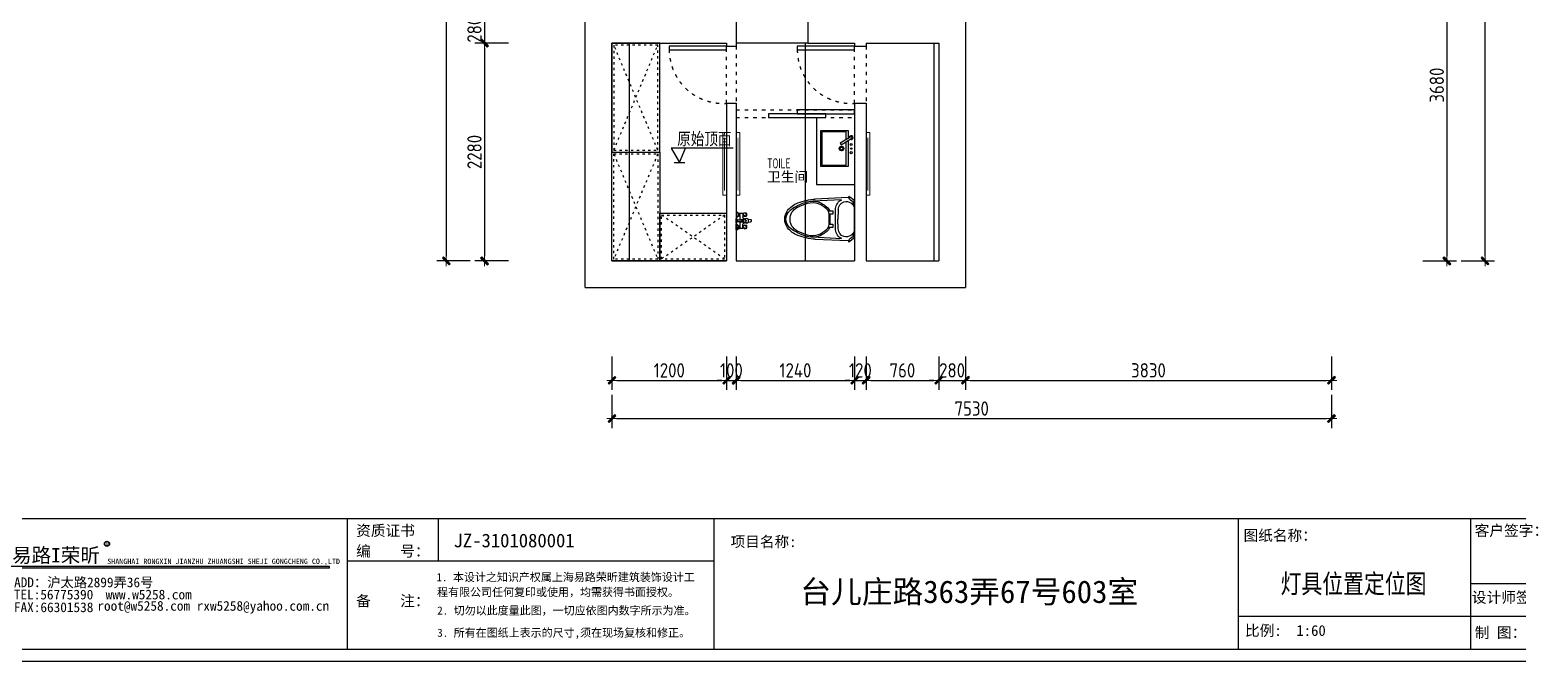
# Model space of a CAD drawing. Header units: millimetres. Extents: x -58733 to 427521, y -235734 to 553534.
# Drawn here: x 274368 to 289947, y -221810 to -215198 of the extents above; entities that cross this region are included whole.
import ezdxf

# ---------------------------------------------------------------- set-up
doc = ezdxf.new("R2010")
doc.units = ezdxf.units.MM
doc.linetypes.add('ACAD_ISO03W100', pattern=[30, 12, -18])
for name, color, linetype in [('02-洁具及配件（地平图显示）', 1, 'Continuous'), ('02-活动家具', 1, 'Continuous'), ('E-立面活动家具', 1, 'Continuous'), ('ZL文字', 2, 'Continuous'), ('图框', 251, 'Continuous'), ('目录文字', 8, 'Continuous')]:
    doc.layers.add(name, color=color, linetype=linetype)
for name, color, linetype, lineweight in [('P★10 文字说明', 32, 'Continuous', 0), ('墙体', 7, 'Continuous', 30), ('顶-灯具', 1, 'Continuous', 5)]:
    doc.layers.add(name, color=color, linetype=linetype, lineweight=lineweight)
doc.styles.add('-仿宋_GB2312', font='simsun.ttc', dxfattribs={"width": 0.8})
doc.styles.add('CCD_DIM', font='ARCHS.SHX')
doc.styles.get("Standard").update_dxf_attribs({"font": 'simsun.ttc'})
doc.styles.add('YQ_DIM', font='SUPEROS.SHX', dxfattribs={"width": 0.8, "bigfont": 'HZDX.SHX'})
doc.styles.add('宋体', font='simsun.ttc', dxfattribs={"height": 120})
doc.styles.add('编号', font='ARCHSTYL.SHX', dxfattribs={"width": 0.8})
doc.styles.add('英文', font='simhei.ttf')
doc.styles.add('黑体', font='simhei.ttf')
doc.dimstyles.new('海龍1：50', dxfattribs={"dimscale": 50, "dimtxt": 3, "dimasz": 1, "dimexe": 2, "dimexo": 2, "dimgap": 0.6, "dimtad": 1, "dimdec": 0, "dimrnd": 5, "dimdsep": 46, "dimtxsty": 'CCD_DIM', "dimblk": 'WS-cj', "dimcen": 1, "dimclrd": 242, "dimclre": 242, "dimclrt": 2, "dimadec": 0, "dimazin": 2, "dimtfac": 1, "dimtdec": 0, "dimtix": 1, "dimtmove": 2, "dimatfit": 3, "dimldrblk": 'CCD_Leader_Arrow', "dimfxl": 5, "dimfxlon": 1, "dimtolj": 1, "dimarcsym": 0})

# ---------------------------------------------------------------- blocks, each defined once
blk = doc.blocks.new('图框1比60')
h = blk.add_hatch(color=8)
edge = h.paths.add_edge_path()
edge.add_ellipse((163710, 45505), major_axis=(-0.2, 29.4), ratio=1, start_angle=269.6878, end_angle=449.6878)
edge.add_ellipse((163710, 45505), major_axis=(-0.2, 29.4), ratio=1, start_angle=89.5622, end_angle=269.5622)
edge = h.paths.add_edge_path(flags=16)
edge.add_ellipse((163710, 45505), major_axis=(0, 24.9), ratio=1, start_angle=269.966, end_angle=449.966)
edge.add_ellipse((163710, 45505), major_axis=(0, 24.9), ratio=1, start_angle=89.8872, end_angle=269.8872)
blk.add_hatch(color=8).paths.add_polyline_path([(162610, 45245), (162610, 45227), (166263, 45227), (166263, 45245)])
at = {"layer": '目录文字'}
h = blk.add_hatch(color=8, dxfattribs=at)
edge = h.paths.add_edge_path()
edge.add_ellipse((163710, 45505), major_axis=(-0.2, 29.4), ratio=1, start_angle=89.5622, end_angle=269.5622)
edge.add_ellipse((163710, 45505), major_axis=(-0.2, 29.4), ratio=1, start_angle=269.6621, end_angle=449.6621)
edge = h.paths.add_edge_path(flags=16)
edge.add_ellipse((163710, 45505), major_axis=(0, 24.9), ratio=1, start_angle=90.0288, end_angle=270.0288, ccw=False)
edge.add_ellipse((163710, 45505), major_axis=(0, 24.9), ratio=1, start_angle=-89.8872, end_angle=90.1128, ccw=False)
h.paths.add_polyline_path([(163689, 45539), (163733, 45539), (163733, 45472), (163689, 45472)], flags=9)
at = {"color": 8}
for p, q in [((176692, 45797), (176692, 44297)), ((166263, 45245), (162610, 45245)), ((166263, 45227), (162610, 45227)), ((166263, 45227), (166263, 45245))]:
    blk.add_line(p, q, dxfattribs=at)
blk.add_ellipse((163710, 45505, 0), major_axis=(0.1, 29.4), ratio=1, start_param=1.575118209033049, end_param=7.858303516212636, dxfattribs=at)
at = {"layer": '图框', "color": 8}
for p, q in [((161809, 45797), (185898, 45797)), ((161809, 45797), (185898, 45797)), ((166465, 45797), (166465, 44297)), ((167511, 45797), (167511, 45305)), ((170675, 45797), (170675, 44297)), ((176692, 45797), (176692, 44297)), ((179360, 44297), (179360, 45797)), ((170675, 45305), (166465, 45305)), ((182010, 45047), (179360, 45047)), ((179360, 44672), (176692, 44672)), ((182010, 44672), (179360, 44672)), ((161809, 44297), (185898, 44297))]:
    blk.add_line(p, q, dxfattribs=at)
at = {"layer": '图框', "color": 121}
blk.add_line((161670, 44157), (186038, 44157), dxfattribs=at)
at = {"layer": '目录文字', "color": 8}
blk.add_ellipse((163710, 45505, 0), major_axis=(0.4, 24.9), ratio=1, start_param=1.571448490114663, end_param=7.854633797294249, dxfattribs=at)
for s, height, style, width, p in [('资质证书', 123.8, '宋体', 0.999898, (166569, 45595)), ('项目名称:', 123.3, '黑体', 0.999898, (170866, 45468)), ('图纸名称：', 123.3, '黑体', 0.999898, (176753, 45540)), ('客户签字：', 123.8, '宋体', 0.999898, (179405, 45596)), ('易路I荣昕', 164.1, '黑体', 0.999898, (162621, 45292)), ('R', 44.9, 'YQ_DIM', 0.8, (163698, 45483, 0)), ('编    号：', 123.8, '宋体', 0.999898, (166569, 45359)), ('SHANGHAI RONGXIN JIANZHU ZHUANGSHI SHEJI GONGCHENG CO.,LTD', 61.54, '英文', 0.999898, (163713, 45273)), ('ADD：沪太路2899弄36号', 111.72, '英文', 0.999898, (162644, 45007)), ('1. 本设计之知识产权属上海易路荣昕建筑装饰设计工', 92.51, '黑体', 0.999898, (167491, 45076)), ('台儿庄路363弄67号603室', 258.72, '宋体', 0.999898, (171666, 44826)), ('TEL:56775390', 111.72, '英文', 0.999898, (162641, 44867)), ('www.w5258.com', 111.72, '英文', 0.999898, (163695, 44867)), ('备    注：', 123.8, '宋体', 0.999898, (166569, 44788)), ('程有限公司任何复印或使用，均需获得书面授权。', 92.51, '黑体', 0.999898, (167498, 44904)), ('设计师签字:', 123.8, '宋体', 0.999898, (179372, 44829)), ('FAX:66301538', 111.72, '英文', 0.999898, (162642, 44721)), ('root@w5258.com rxw5258@yahoo.com.cn', 111.72, '英文', 0.999898, (163600, 44737)), ('2. 切勿以此度量此图，一切应依图内数字所示为准。', 92.51, '黑体', 0.999898, (167500, 44693)), ('比例:  1:60', 123.8, '宋体', 0.999898, (176769, 44448)), ('3. 所有在图纸上表示的尺寸,须在现场复核和修正。', 92.51, '黑体', 0.999898, (167500, 44438)), ('制 图：', 123.8, '宋体', 0.999898, (179407, 44425))]:
    blk.add_text(s, height=height, dxfattribs=dict(at, style=style, width=width)).set_placement(p)
at = {"layer": '目录文字', "width": 1}
blk.add_text('JZ-3101080001', height=157.18, dxfattribs=at).set_placement((167687, 45465))
blk = doc.blocks.new('A$C47FE7B04')
for p, q in [((12, 67), (28, 412)), ((466, 67), (450, 412)), ((42, 0), (0, 60)), ((436, 0), (478, 60)), ((436, 0), (42, 0))]:
    blk.add_line(p, q)
at = {"color": 251}
for p, q in [((35, 136), (50, 437)), ((443, 136), (428, 437)), ((350, 200), (128, 200)), ((138, 171), (239, 175)), ((153, 278), (153, 229)), ((153, 229), (186, 229)), ((185, 271), (293, 271)), ((186, 229), (186, 271)), ((292, 256), (186, 256)), ((340, 171), (239, 175)), ((292, 271), (292, 229)), ((292, 229), (325, 229)), ((325, 229), (325, 278)), ((94, 14), (55, 14)), ((424, 14), (384, 14)), ((76, 0), (403, 0)), ((436, 0), (436, 0))]:
    blk.add_line(p, q, dxfattribs=at)
for centre, radius, start, end in [((667, 317), 635, 150.6001, 163.4407), ((302, 523), 216, 127.6232, 150.6955), ((239, 536), 140, 27.1313, 152.8687), ((239, 607), 111, 90, 128.3644), ((239, 607), 111, 51.6356, 90), ((176, 523), 216, 29.3045, 52.3768), ((-189, 317), 635, 16.5593, 29.3999), ((256, 441), 206, 164.0575, 208.1206), ((256, 441), 191, 164.0809, 199.8651), ((667, 317), 620, 152.8687, 163.4334), ((-189, 317), 620, 16.5666, 27.1313), ((222, 441), 191, 340.1349, 15.9191), ((222, 441), 206, 331.8794, 15.9425), ((291, 457), 244, 207.4735, 235.4741), ((291, 457), 229, 200.5577, 226.0032), ((187, 457), 244, 304.5259, 332.5265), ((187, 457), 229, 313.9968, 339.4423), ((137, 88), 112, 94.5, 155.1), ((141, 82), 89.1, 92.2, 160.4), ((185, 347), 76.2, 226.0032, 270), ((293, 347), 76.2, 270, 313.9968), ((337, 82), 89.1, 19.6, 87.8), ((341, 88), 112, 24.9, 85.5), ((5, 10), 49.9, 81.6639, 95.7795), ((5, 10), 49.9, 4.936, 81.6639), ((144, 89), 89.8, 164.9956, 261.9532), ((334, 89), 89.8, 278.0468, 15.0044), ((473, 10), 49.9, 98.403, 175.064), ((473, 10), 49.9, 84.2205, 98.403)]:
    blk.add_arc(centre, radius, start, end, dxfattribs=at)
for centre, radius, start, end in [((305, 501), 254, 128, 158.7), ((239, 580), 151, 53.3224, 126.6999), ((173, 501), 254, 21.3, 52), ((704, 355), 678, 159.5, 175.2), ((-226, 355), 678, 4.8, 20.5), ((76, 64), 63.8, 177, 184.041), ((402, 64), 63.8, 355.9513, 3)]:
    blk.add_arc(centre, radius, start, end)
blk = doc.blocks.new('A$C148A1841')
at = {"extrusion": (0, 1, 0)}
for p, q in [((0, 360), (0, 0)), ((95, 360), (0, 360)), ((460, 360), (125, 360)), ((460, 0), (460, 360)), ((0, 0), (460, 0))]:
    blk.add_line(p, q, dxfattribs=at)
at = {"color": 251, "ltscale": 10, "extrusion": (0, 1, 0)}
for p, q in [((15, 330), (15, 15)), ((114, 330), (15, 330)), ((445, 330), (143, 330)), ((445, 15), (445, 330)), ((15, 15), (445, 15))]:
    blk.add_line(p, q, dxfattribs=at)
at = {"color": 251}
for p, q in [((198, 271), (216, 271)), ((230, 288), (230, 304)), ((230, 254), (230, 238)), ((246, 271), (263, 271))]:
    blk.add_line(p, q, dxfattribs=at)
at = {"color": 251, "ltscale": 10}
blk.add_lwpolyline([(162, 252), (183, 266), (98, 402, 1), (77, 389)], format="xyb", close=True, dxfattribs=at)
at = {"color": 251}
for radius in [29.4, 19.8]:
    blk.add_circle((230, 271), radius, dxfattribs=at)
at = {"color": 251, "ltscale": 10}
blk.add_arc((88, 396), 25, 331.6515, 271.6515, dxfattribs=at)
at = {"color": 251}
for centre, major_axis, start_param, end_param in [((177, 396), (-9.43, 9.43), 0.785398, 7.068583), ((230, 396), (-6.29, 6.29), 0.785398, 7.068583), ((283, 396), (9.43, 9.43), 2.356194490192192, 8.639379797371777)]:
    blk.add_ellipse(centre, major_axis=major_axis, ratio=1, start_param=start_param, end_param=end_param, dxfattribs=at)
blk = doc.blocks.new('A$C161B1048')
for p, q in [((0, 159), (58, 159)), ((0, 151), (0, 159)), ((58, 159), (58, 151)), ((119, 159), (71, 159)), ((190, 159), (132, 159)), ((132, 159), (132, 151)), ((190, 151), (190, 159)), ((0, 151), (16, 135)), ((16, 135), (19, 135)), ((19, 130), (16, 128)), ((16, 128), (16, 122)), ((16, 122), (19, 120)), ((19, 120), (16, 118)), ((16, 118), (16, 89)), ((18, 87), (18, 86)), ((19, 135), (19, 130)), ((39, 120), (86, 120)), ((40, 135), (40, 130)), ((43, 135), (40, 135)), ((40, 130), (42, 128)), ((42, 122), (40, 120)), ((42, 128), (42, 122)), ((58, 151), (43, 135)), ((43, 87), (55, 87)), ((43, 86), (43, 87)), ((70, 46), (79, 84)), ((70, 44), (70, 44)), ((75, 74), (75, 67)), ((79, 34), (82, 5)), ((86, 147), (85, 147)), ((86, 147), (86, 100)), ((95, 147), (86, 147)), ((86, 100), (104, 100)), ((86, 89), (86, 85)), ((86, 89), (104, 89)), ((88, 0), (95, 0)), ((95, 147), (104, 147)), ((102, 0), (95, 0)), ((104, 147), (104, 100)), ((104, 147), (106, 147)), ((104, 120), (171, 120)), ((104, 89), (104, 85)), ((111, 34), (107, 5)), ((111, 84), (120, 46)), ((132, 151), (147, 135)), ((147, 87), (134, 87)), ((147, 135), (150, 135)), ((147, 86), (147, 87)), ((150, 130), (148, 128)), ((148, 128), (148, 122)), ((148, 122), (150, 120)), ((150, 135), (150, 130)), ((172, 120), (171, 120)), ((171, 87), (171, 87)), ((171, 87), (171, 86)), ((172, 135), (172, 130)), ((175, 135), (172, 135)), ((172, 130), (174, 128)), ((174, 122), (172, 120)), ((174, 128), (174, 122)), ((174, 89), (174, 118)), ((190, 151), (175, 135))]:
    blk.add_line(p, q)
at = {"color": 251}
for p, q in [((58, 151), (0, 151)), ((15, 54), (20, 78)), ((18, 87), (43, 87)), ((18, 86), (43, 86)), ((19, 135), (29, 135)), ((19, 130), (29, 130)), ((19, 120), (29, 120)), ((31, 52), (19, 52)), ((23, 128), (21, 130)), ((21, 120), (23, 122)), ((23, 128), (26, 130)), ((23, 122), (23, 128)), ((23, 122), (26, 120)), ((40, 135), (29, 135)), ((40, 130), (29, 130)), ((40, 120), (29, 120)), ((31, 52), (42, 52)), ((35, 128), (32, 130)), ((35, 122), (32, 120)), ((35, 128), (37, 130)), ((35, 122), (35, 128)), ((37, 120), (35, 122)), ((46, 54), (41, 78)), ((76, 58), (74, 63)), ((79, 57), (76, 58)), ((80, 67), (79, 57)), ((89, 65), (93, 53)), ((93, 53), (98, 53)), ((98, 53), (101, 65)), ((110, 68), (110, 57)), ((110, 57), (114, 58)), ((115, 74), (114, 69)), ((114, 58), (116, 65)), ((121, 44), (121, 44)), ((132, 151), (190, 151)), ((143, 54), (149, 78)), ((171, 87), (147, 87)), ((171, 86), (147, 86)), ((159, 52), (147, 52)), ((150, 135), (161, 135)), ((150, 130), (161, 130)), ((150, 120), (161, 120)), ((155, 128), (153, 130)), ((153, 120), (155, 122)), ((155, 128), (158, 130)), ((155, 122), (155, 128)), ((155, 122), (158, 120)), ((159, 52), (171, 52)), ((172, 135), (161, 135)), ((172, 130), (161, 130)), ((172, 120), (161, 120)), ((167, 128), (164, 130)), ((167, 122), (164, 120)), ((167, 128), (169, 130)), ((167, 122), (167, 128)), ((169, 120), (167, 122)), ((175, 54), (169, 78))]:
    blk.add_line(p, q, dxfattribs=at)
for centre, radius, start, end in [((86, 163), 16.1, 196.4663, 264.7097), ((104, 163), 16.1, 275.2903, 343.5337), ((216, 37), 206, 167.1247, 175.6663), ((32, 106), 57, 247.8225, 268.6863), ((19, 81), 4.17, 95.2861, 155.1491), ((18, 89), 2.26, 180, 283.6855), ((29, 106), 57, 271.3137, 292.1775), ((42, 81), 4.17, 24.8509, 84.7139), ((-155, 37), 206, 4.3337, 12.8753), ((55, 66), 20.9, 23.4502, 90), ((76, 43), 6.14, 155.6461, 180), ((76, 43), 6.14, 180, 221.2126), ((85, 51), 18.4, 221.2126, 244.6886), ((91, 64), 32.8, 244.6886, 258.9162), ((80, 84), 0.732, 111.5874, 180), ((80, 84), 0.732, 180, 248.4126), ((87, 66), 20.2, 99.3077, 111.5874), ((87, 102), 20.2, 248.4126, 260.6923), ((88, 6), 5.6, 186.0979, 272.3749), ((93, 94), 9.16, 140.1022, 219.8978), ((92, 37), 49.5, 96.7319, 99.3077), ((92, 131), 49.5, 260.6923, 266.1163), ((95, 85), 53.9, 258.9162, 270), ((87, 85), 0.443, 180, 247.4671), ((91, 95), 11, 247.4671, 260.2489), ((93, 111), 26.9, 260.2489, 265.9284), ((95, 178), 96.5, 266.1163, 270), ((95, 136), 52.2, 265.9284, 270), ((95, 136), 52.2, 270, 274.0716), ((95, 178), 96.5, 270, 273.8837), ((95, 85), 53.9, 270, 281.0838), ((97, 111), 26.9, 274.0716, 279.7511), ((100, 95), 11, 279.7511, 292.5329), ((98, 131), 49.5, 273.8837, 279.3077), ((102, 6), 5.6, 267.6251, 353.9021), ((97, 94), 9.16, 320.1022, 39.8978), ((98, 37), 49.5, 80.6923, 83.2681), ((104, 85), 0.443, 292.5329, 0), ((99, 64), 32.8, 281.0838, 295.3114), ((103, 66), 20.2, 68.4126, 80.6923), ((103, 102), 20.2, 279.3077, 291.5874), ((110, 84), 0.732, 291.5874, 0), ((110, 84), 0.732, 360, 68.4126), ((105, 51), 18.4, 295.3114, 318.7874), ((134, 66), 20.9, 90, 156.5498), ((115, 43), 6.14, 318.7874, 0), ((115, 43), 6.14, 0, 24.3539), ((345, 37), 206, 167.1247, 175.6663), ((160, 106), 57, 247.8225, 268.6863), ((147, 81), 4.17, 95.2861, 155.1491), ((158, 106), 57, 271.3137, 292.1775), ((172, 89), 2.26, 256.3145, 0), ((171, 81), 4.17, 24.8509, 84.7139), ((172, 118), 2, 0, 90), ((-27, 37), 206, 4.3337, 12.8753)]:
    blk.add_arc(centre, radius, start, end)
for centre, radius, start, end in [((11, 60), 7.1, 268.6863, 306.614), ((-79, 60), 94, 356.2802, 9.9331), ((19, 57), 4.74, 212.3784, 270), ((30, 73), 10.8, 86.7185, 152.529), ((31, 73), 10.8, 27.471, 93.2815), ((42, 57), 4.74, 270, 327.6216), ((140, 60), 94, 170.0669, 183.7198), ((51, 60), 7.1, 233.386, 271.3137), ((95, 100), 17, 122.2278, 235.4154), ((84, 94), 5.2, 68.9619, 78.2634), ((84, 95), 5.2, 281.7366, 291.0381), ((84, 94), 4.83, 47.1211, 68.9619), ((84, 95), 4.83, 291.0381, 312.8789), ((84, 94), 4.53, 24.0405, 47.1211), ((84, 95), 4.53, 312.8789, 335.9595), ((85, 94), 4.18, 0, 24.0405), ((85, 94), 4.18, 335.9595, 0), ((94, 94), 4.18, 155.9595, 180), ((94, 94), 4.18, 180, 204.0405), ((95, 94), 4.53, 132.8789, 155.9595), ((95, 95), 4.53, 204.0405, 227.1211), ((95, 94), 4.83, 111.0381, 132.8789), ((95, 95), 4.83, 227.1211, 248.9619), ((95, 94), 5.2, 90, 111.0381), ((95, 95), 5.2, 248.9619, 270), ((95, 94), 5.2, 68.9619, 90), ((95, 95), 5.2, 270, 291.0381), ((95, 94), 4.83, 47.1211, 68.9619), ((95, 95), 4.83, 291.0381, 312.8789), ((95, 94), 4.53, 24.0405, 47.1211), ((95, 95), 4.53, 312.8789, 335.9595), ((96, 94), 4.18, 0, 24.0405), ((96, 94), 4.18, 335.9595, 0), ((106, 94), 4.18, 155.9595, 180), ((106, 94), 4.18, 180, 204.0405), ((106, 94), 4.53, 132.8789, 155.9595), ((106, 95), 4.53, 204.0405, 227.1211), ((106, 94), 4.83, 111.0381, 132.8789), ((106, 95), 4.83, 227.1211, 248.9619), ((95, 100), 17, 304.4767, 58.4244), ((106, 94), 5.2, 101.7366, 111.0381), ((106, 95), 5.2, 248.9619, 258.2634), ((139, 60), 7.1, 268.6863, 306.614), ((49, 60), 94, 356.2802, 9.9331), ((147, 57), 4.74, 212.3784, 270), ((158, 73), 10.8, 86.7185, 152.529), ((160, 73), 10.8, 27.471, 93.2815), ((171, 57), 4.74, 270, 327.6216), ((269, 60), 94, 170.0669, 183.7198), ((179, 60), 7.1, 233.386, 271.3137)]:
    blk.add_arc(centre, radius, start, end, dxfattribs=at)
blk = doc.blocks.new('WS-cj')
blk.add_hatch(color=1).paths.add_polyline_path([(0.59, 0.82), (-0.82, -0.59), (-0.59, -0.82), (0.82, 0.59)])
at = {"color": 1, "linetype": 'ByBlock', "lineweight": 0}
for p, q in [((-1.1, 0), (0, 0)), ((0, 0), (1.1, 0))]:
    blk.add_line(p, q, dxfattribs=at)
at = {"color": 1}
blk.add_lwpolyline([(0.59, 0.82), (-0.82, -0.59), (-0.59, -0.82), (0.82, 0.59)], close=True, dxfattribs=at)
blk = doc.blocks.new('*D1210')
at = {"color": 242, "lineweight": -2}
for p, q in [((165430, -218619), (165430, -218969)), ((166630, -218619), (166630, -218969)), ((165480, -218869), (166580, -218869))]:
    blk.add_line(p, q, dxfattribs=at)
at = {"layer": 'Defpoints', "color": 0}
for p in [(165430, -218469), (166630, -218469), (166630, -218869)]:
    blk.add_point(p, dxfattribs=at)
at = {"color": 242, "linetype": 'ByBlock', "lineweight": -2, "xscale": 50, "yscale": 50, "zscale": 50, "rotation": 180}
blk.add_blockref('WS-cj', (165430, -218869), dxfattribs=at)
at = {"color": 242, "linetype": 'ByBlock', "lineweight": -2, "xscale": 50, "yscale": 50, "zscale": 50}
blk.add_blockref('WS-cj', (166630, -218869), dxfattribs=at)
at = {"color": 2, "insert": (166030, -218764), "char_height": 150, "attachment_point": 5, "style": 'CCD_DIM'}
blk.add_mtext('\\A1;1200', dxfattribs=at)
blk = doc.blocks.new('CCD_Leader_Arrow')
at = {"color": 1, "linetype": 'ByBlock'}
blk.add_line((0, 0), (-1, 0), dxfattribs=at)
for points in [[(-0.86, 0.67), (-0.6, 0.85), (-0.24, 0), (0, 0)], [(-0.86, -0.67), (-0.6, -0.85), (-0.24, 0), (0, 0)]]:
    blk.add_solid(points, dxfattribs=at)
blk = doc.blocks.new('*D1211')
at = {"color": 242, "lineweight": -2}
for p, q in [((166730, -218619), (166730, -218969)), ((167970, -218619), (167970, -218969)), ((166780, -218869), (167920, -218869))]:
    blk.add_line(p, q, dxfattribs=at)
at = {"layer": 'Defpoints', "color": 0}
for p in [(166730, -218469), (167970, -218469), (167970, -218869)]:
    blk.add_point(p, dxfattribs=at)
at = {"color": 242, "linetype": 'ByBlock', "lineweight": -2, "xscale": 50, "yscale": 50, "zscale": 50, "rotation": 180}
blk.add_blockref('WS-cj', (166730, -218869), dxfattribs=at)
at = {"color": 242, "linetype": 'ByBlock', "lineweight": -2, "xscale": 50, "yscale": 50, "zscale": 50}
blk.add_blockref('WS-cj', (167970, -218869), dxfattribs=at)
at = {"color": 2, "insert": (167350, -218764), "char_height": 150, "attachment_point": 5, "style": 'CCD_DIM'}
blk.add_mtext('\\A1;1240', dxfattribs=at)
blk = doc.blocks.new('*D1212')
at = {"color": 242, "lineweight": -2}
for p, q in [((168090, -218619), (168090, -218969)), ((168850, -218619), (168850, -218969)), ((168140, -218869), (168800, -218869))]:
    blk.add_line(p, q, dxfattribs=at)
at = {"layer": 'Defpoints', "color": 0}
for p in [(168090, -218469), (168850, -218469), (168850, -218869)]:
    blk.add_point(p, dxfattribs=at)
at = {"color": 242, "linetype": 'ByBlock', "lineweight": -2, "xscale": 50, "yscale": 50, "zscale": 50, "rotation": 180}
blk.add_blockref('WS-cj', (168090, -218869), dxfattribs=at)
at = {"color": 242, "linetype": 'ByBlock', "lineweight": -2, "xscale": 50, "yscale": 50, "zscale": 50}
blk.add_blockref('WS-cj', (168850, -218869), dxfattribs=at)
at = {"color": 2, "insert": (168470, -218764), "char_height": 150, "attachment_point": 5, "style": 'CCD_DIM'}
blk.add_mtext('\\A1;760', dxfattribs=at)
blk = doc.blocks.new('*D1213')
at = {"color": 242, "lineweight": -2}
for p, q in [((168850, -218619), (168850, -218969)), ((169130, -218619), (169130, -218969)), ((168800, -218869), (168750, -218869)), ((168850, -218869), (169130, -218869)), ((169180, -218869), (169230, -218869))]:
    blk.add_line(p, q, dxfattribs=at)
at = {"layer": 'Defpoints', "color": 0}
for p in [(168850, -218469), (169130, -218469), (169130, -218869)]:
    blk.add_point(p, dxfattribs=at)
at = {"color": 242, "linetype": 'ByBlock', "lineweight": -2, "xscale": 50, "yscale": 50, "zscale": 50}
blk.add_blockref('WS-cj', (168850, -218869), dxfattribs=at)
at = {"color": 242, "linetype": 'ByBlock', "lineweight": -2, "xscale": 50, "yscale": 50, "zscale": 50, "rotation": 180}
blk.add_blockref('WS-cj', (169130, -218869), dxfattribs=at)
at = {"color": 2, "insert": (168990, -218764), "char_height": 150, "attachment_point": 5, "style": 'CCD_DIM'}
blk.add_mtext('\\A1;280', dxfattribs=at)
blk = doc.blocks.new('*D1214')
at = {"color": 242, "lineweight": -2}
for p, q in [((169130, -218619), (169130, -218969)), ((172960, -218619), (172960, -218969)), ((169180, -218869), (172910, -218869))]:
    blk.add_line(p, q, dxfattribs=at)
at = {"layer": 'Defpoints', "color": 0}
for p in [(169130, -218469), (172960, -218469), (172960, -218869)]:
    blk.add_point(p, dxfattribs=at)
at = {"color": 242, "linetype": 'ByBlock', "lineweight": -2, "xscale": 50, "yscale": 50, "zscale": 50, "rotation": 180}
blk.add_blockref('WS-cj', (169130, -218869), dxfattribs=at)
at = {"color": 242, "linetype": 'ByBlock', "lineweight": -2, "xscale": 50, "yscale": 50, "zscale": 50}
blk.add_blockref('WS-cj', (172960, -218869), dxfattribs=at)
at = {"color": 2, "insert": (171045, -218764), "char_height": 150, "attachment_point": 5, "style": 'CCD_DIM'}
blk.add_mtext('\\A1;3830', dxfattribs=at)
blk = doc.blocks.new('*D1215')
at = {"color": 242, "lineweight": -2}
for p, q in [((165430, -219019), (165430, -219369)), ((172960, -219019), (172960, -219369)), ((165480, -219269), (172910, -219269))]:
    blk.add_line(p, q, dxfattribs=at)
at = {"layer": 'Defpoints', "color": 0}
for p in [(165430, -218469), (172960, -218469), (172960, -219269)]:
    blk.add_point(p, dxfattribs=at)
at = {"color": 242, "linetype": 'ByBlock', "lineweight": -2, "xscale": 50, "yscale": 50, "zscale": 50, "rotation": 180}
blk.add_blockref('WS-cj', (165430, -219269), dxfattribs=at)
at = {"color": 242, "linetype": 'ByBlock', "lineweight": -2, "xscale": 50, "yscale": 50, "zscale": 50}
blk.add_blockref('WS-cj', (172960, -219269), dxfattribs=at)
at = {"color": 2, "insert": (169195, -219164), "char_height": 150, "attachment_point": 5, "style": 'CCD_DIM'}
blk.add_mtext('\\A1;7530', dxfattribs=at)
blk = doc.blocks.new('*D1217')
at = {"color": 242, "lineweight": -2}
for p, q in [((164096, -215008), (164096, -214958)), ((164346, -215058), (163996, -215058)), ((164096, -215058), (164096, -215338)), ((164346, -215338), (163996, -215338)), ((164096, -215388), (164096, -215438))]:
    blk.add_line(p, q, dxfattribs=at)
at = {"layer": 'Defpoints', "color": 0}
for p in [(164496, -215058), (164096, -215338), (164496, -215338)]:
    blk.add_point(p, dxfattribs=at)
at = {"color": 242, "linetype": 'ByBlock', "lineweight": -2, "xscale": 50, "yscale": 50, "zscale": 50}
for p, rotation in [((164096, -215058), 270), ((164096, -215338), 90)]:
    blk.add_blockref('WS-cj', p, dxfattribs=dict(at, rotation=rotation))
at = {"color": 2, "insert": (163991, -215198), "char_height": 150, "attachment_point": 5, "rotation": 90, "style": 'CCD_DIM'}
blk.add_mtext('\\A1;280', dxfattribs=at)
blk = doc.blocks.new('*D1218')
at = {"color": 242, "lineweight": -2}
for p, q in [((164346, -215338), (163996, -215338)), ((164096, -215388), (164096, -217568)), ((164346, -217618), (163996, -217618))]:
    blk.add_line(p, q, dxfattribs=at)
at = {"layer": 'Defpoints', "color": 0}
for p in [(164496, -215338), (164096, -217618), (164496, -217618)]:
    blk.add_point(p, dxfattribs=at)
at = {"color": 242, "linetype": 'ByBlock', "lineweight": -2, "xscale": 50, "yscale": 50, "zscale": 50}
for p, rotation in [((164096, -215338), 90), ((164096, -217618), 270)]:
    blk.add_blockref('WS-cj', p, dxfattribs=dict(at, rotation=rotation))
at = {"color": 2, "insert": (163991, -216478), "char_height": 150, "attachment_point": 5, "rotation": 90, "style": 'CCD_DIM'}
blk.add_mtext('\\A1;2280', dxfattribs=at)
blk = doc.blocks.new('*D1219')
at = {"color": 242, "lineweight": -2}
for p, q in [((163946, -209218), (163596, -209218)), ((163696, -209268), (163696, -217568)), ((163946, -217618), (163596, -217618))]:
    blk.add_line(p, q, dxfattribs=at)
at = {"layer": 'Defpoints', "color": 0}
for p in [(164496, -209218), (163696, -217618), (164496, -217618)]:
    blk.add_point(p, dxfattribs=at)
at = {"color": 242, "linetype": 'ByBlock', "lineweight": -2, "xscale": 50, "yscale": 50, "zscale": 50}
for p, rotation in [((163696, -209218), 90), ((163696, -217618), 270)]:
    blk.add_blockref('WS-cj', p, dxfattribs=dict(at, rotation=rotation))
at = {"color": 2, "insert": (163591, -213418), "char_height": 150, "attachment_point": 5, "rotation": 90, "style": 'CCD_DIM'}
blk.add_mtext('\\A1;8400', dxfattribs=at)
blk = doc.blocks.new('*D1224')
at = {"color": 242, "lineweight": -2}
for p, q in [((173918, -213938), (174268, -213938)), ((174168, -213988), (174168, -217568)), ((173918, -217618), (174268, -217618))]:
    blk.add_line(p, q, dxfattribs=at)
at = {"layer": 'Defpoints', "color": 0}
for p in [(173768, -213938), (173768, -217618), (174168, -217618)]:
    blk.add_point(p, dxfattribs=at)
at = {"color": 242, "linetype": 'ByBlock', "lineweight": -2, "xscale": 50, "yscale": 50, "zscale": 50}
for p, rotation in [((174168, -213938), 90), ((174168, -217618), 270)]:
    blk.add_blockref('WS-cj', p, dxfattribs=dict(at, rotation=rotation))
at = {"color": 2, "insert": (174063, -215778), "char_height": 150, "attachment_point": 5, "rotation": 90, "style": 'CCD_DIM'}
blk.add_mtext('\\A1;3680', dxfattribs=at)
blk = doc.blocks.new('*D1225')
at = {"color": 242, "lineweight": -2}
for p, q in [((174318, -209718), (174668, -209718)), ((174568, -217568), (174568, -209768)), ((174318, -217618), (174668, -217618))]:
    blk.add_line(p, q, dxfattribs=at)
at = {"layer": 'Defpoints', "color": 0}
for p in [(173768, -209718), (174568, -209718), (173768, -217618)]:
    blk.add_point(p, dxfattribs=at)
at = {"color": 242, "linetype": 'ByBlock', "lineweight": -2, "xscale": 50, "yscale": 50, "zscale": 50}
for p, rotation in [((174568, -209718), 90), ((174568, -217618), 270)]:
    blk.add_blockref('WS-cj', p, dxfattribs=dict(at, rotation=rotation))
at = {"color": 2, "insert": (174463, -213668), "char_height": 150, "attachment_point": 5, "rotation": 90, "style": 'CCD_DIM'}
blk.add_mtext('\\A1;7900', dxfattribs=at)
blk = doc.blocks.new('*D1226')
at = {"color": 242, "lineweight": -2}
for p, q in [((167970, -218619), (167970, -218969)), ((168090, -218619), (168090, -218969)), ((167920, -218869), (167870, -218869)), ((167970, -218869), (168090, -218869)), ((168140, -218869), (168190, -218869))]:
    blk.add_line(p, q, dxfattribs=at)
at = {"layer": 'Defpoints', "color": 0}
for p in [(167970, -218469), (168090, -218469), (168090, -218869)]:
    blk.add_point(p, dxfattribs=at)
at = {"color": 242, "linetype": 'ByBlock', "lineweight": -2, "xscale": 50, "yscale": 50, "zscale": 50}
blk.add_blockref('WS-cj', (167970, -218869), dxfattribs=at)
at = {"color": 242, "linetype": 'ByBlock', "lineweight": -2, "xscale": 50, "yscale": 50, "zscale": 50, "rotation": 180}
blk.add_blockref('WS-cj', (168090, -218869), dxfattribs=at)
at = {"color": 2, "insert": (168030, -218764), "char_height": 150, "attachment_point": 5, "style": 'CCD_DIM'}
blk.add_mtext('\\A1;120', dxfattribs=at)
blk = doc.blocks.new('*D1227')
at = {"color": 242, "lineweight": -2}
for p, q in [((166630, -218619), (166630, -218969)), ((166730, -218619), (166730, -218969)), ((166580, -218869), (166530, -218869)), ((166630, -218869), (166730, -218869)), ((166780, -218869), (166830, -218869))]:
    blk.add_line(p, q, dxfattribs=at)
at = {"layer": 'Defpoints', "color": 0}
for p in [(166630, -218469), (166730, -218469), (166730, -218869)]:
    blk.add_point(p, dxfattribs=at)
at = {"color": 242, "linetype": 'ByBlock', "lineweight": -2, "xscale": 50, "yscale": 50, "zscale": 50}
blk.add_blockref('WS-cj', (166630, -218869), dxfattribs=at)
at = {"color": 242, "linetype": 'ByBlock', "lineweight": -2, "xscale": 50, "yscale": 50, "zscale": 50, "rotation": 180}
blk.add_blockref('WS-cj', (166730, -218869), dxfattribs=at)
at = {"color": 2, "insert": (166680, -218764), "char_height": 150, "attachment_point": 5, "style": 'CCD_DIM'}
blk.add_mtext('\\A1;100', dxfattribs=at)
blk = doc.blocks.new('G$CBA1DC7EE')
at = {"layer": 'ZL文字', "color": 4}
blk.add_line((22, 0), (104, 0), dxfattribs=at)
blk.add_lwpolyline([(477, 111), (0, 111), (63, 0), (111, 111)], dxfattribs=at)
blk = doc.blocks.new('家具哈哈')
for p, q in [((169129.6, -213938.4), (169129.6, -217898.4)), ((165149.6, -217898.4), (165149.6, -215058.4)), ((166729.6, -215058.4), (166729.6, -215368.4)), ((167479.6, -215058.4), (167479.6, -215338.4)), ((165429.6, -217618.4), (165429.6, -215338.4)), ((165429.6, -215338.4), (166629.6, -215338.4)), ((166629.6, -215338.4), (166629.6, -215368.4)), ((166629.6, -215368.4), (166729.6, -215368.4)), ((167479.6, -215338.4), (167969.6, -215338.4)), ((167969.6, -215338.4), (167969.6, -215368.4)), ((167969.6, -215368.4), (168089.6, -215368.4)), ((168089.6, -215338.4), (168849.6, -215338.4)), ((168089.6, -215338.4), (168089.6, -215368.4)), ((168849.6, -215338.4), (168849.6, -217618.4)), ((166629.6, -215968.4), (166629.6, -217618.4)), ((166629.6, -215968.4), (166729.6, -215968.4)), ((166729.6, -215968.4), (166729.6, -217618.4)), ((167969.6, -215968.4), (167969.6, -217618.4)), ((167969.6, -215968.4), (168089.6, -215968.4)), ((168089.6, -215968.4), (168089.6, -217618.4)), ((165429.6, -217618.4), (166629.6, -217618.4)), ((166729.6, -217618.4), (167969.6, -217618.4)), ((168089.6, -217618.4), (168849.6, -217618.4)), ((165149.6, -217898.4), (169129.6, -217898.4))]:
    blk.add_line(p, q)
at = {"layer": '02-洁具及配件（地平图显示）', "ltscale": 0.8}
for p, q in [((167569.6, -216118.4), (167569.6, -216818.4)), ((167569.6, -216818.4), (167969.6, -216818.4))]:
    blk.add_line(p, q, dxfattribs=at)
at = {"layer": '02-活动家具', "color": 251, "linetype": 'ACAD_ISO03W100', "ltscale": 2}
for p, q in [((165449.6, -216458.4), (165909.6, -215358.4)), ((165909.6, -216458.4), (165449.6, -215358.4)), ((165449.6, -216498.4), (165909.6, -217598.4)), ((165909.6, -216498.4), (165449.6, -217598.4)), ((166609.6, -217138.4), (165949.6, -217598.4)), ((166609.6, -217598.4), (165949.6, -217138.4))]:
    blk.add_line(p, q, dxfattribs=at)
at = {"layer": '02-活动家具', "color": 8, "linetype": 'ACAD_ISO03W100', "ltscale": 3}
for p, q in [((166629.6, -215968.4), (166629.6, -215368.4)), ((166729.6, -215368.4), (166729.6, -215968.4)), ((167969.6, -215968.4), (167969.6, -215368.4)), ((168089.6, -215368.4), (168089.6, -215968.4)), ((166729.6, -216038.4), (167969.6, -216038.4)), ((166729.6, -216118.4), (167969.6, -216118.4))]:
    blk.add_line(p, q, dxfattribs=at)
at = {"layer": '02-活动家具'}
for points in [[(165929.6, -215338.4), (165429.6, -215338.4), (165429.6, -216478.4), (165929.6, -216478.4)], [(166629.6, -215368.4), (166029.6, -215368.4), (166029.6, -215408.4), (166629.6, -215408.4)], [(167969.6, -215368.4), (167369.6, -215368.4), (167369.6, -215408.4), (167969.6, -215408.4)], [(167969.6, -216038.4), (167369.6, -216038.4), (167369.6, -216078.4), (167969.6, -216078.4)], [(167669.6, -216078.4), (167069.6, -216078.4), (167069.6, -216118.4), (167669.6, -216118.4)], [(165929.6, -217618.4), (165429.6, -217618.4), (165429.6, -216478.4), (165929.6, -216478.4)], [(165929.6, -217618.4), (165929.6, -217118.4), (166629.6, -217118.4), (166629.6, -217618.4)]]:
    blk.add_lwpolyline(points, close=True, dxfattribs=at)
at = {"layer": '02-活动家具', "color": 251, "linetype": 'ACAD_ISO03W100', "ltscale": 2}
for points in [[(165909.6, -215358.4), (165449.6, -215358.4), (165449.6, -216458.4), (165909.6, -216458.4)], [(165909.6, -217598.4), (165449.6, -217598.4), (165449.6, -216498.4), (165909.6, -216498.4)], [(165949.6, -217598.4), (165949.6, -217138.4), (166609.6, -217138.4), (166609.6, -217598.4)]]:
    blk.add_lwpolyline(points, close=True, dxfattribs=at)
at = {"layer": '02-活动家具', "color": 8, "linetype": 'ACAD_ISO03W100', "ltscale": 3}
for centre in [(166592.4, -215406.8), (167932.4, -215406.8)]:
    blk.add_arc(centre, 562.8, 179.83666, 273.78653, dxfattribs=at)
at = {"layer": '02-洁具及配件（地平图显示）', "xscale": 0.81, "yscale": 0.81, "zscale": 0.81, "rotation": 270}
blk.add_blockref('A$C148A1841', (167613.5, -216255.6), dxfattribs=at)
at = {"layer": '02-洁具及配件（地平图显示）', "ltscale": 0.8, "xscale": -1, "rotation": 89.99999999999979}
blk.add_blockref('A$C47FE7B04', (167969.6, -216942.5), dxfattribs=at)
at = {"layer": 'E-立面活动家具', "xscale": -1, "rotation": 89.99999999999994}
blk.add_blockref('A$C161B1048', (166888.4, -217103.4), dxfattribs=at)
at = {"layer": 'P★10 文字说明', "insert": (167054, -216544.5), "char_height": 105, "attachment_point": 1, "line_spacing_factor": 0.8, "style": '编号'}
blk.add_mtext('TOILE\\P{\\Fￎￄￗￖ;\\W1.0000;卫生间}', dxfattribs=at)
for base, p1, p2, picture, middle in [((163695.7, -217618.4), (164495.7, -209218.4), (164495.7, -217618.4), '*D1219', (163590.7, -213418.4)), ((174568.3, -209718.4), (173768.3, -217618.4), (173768.3, -209718.4), '*D1225', (174463.3, -213668.4)), ((174168.3, -217618.4), (173768.3, -213938.4), (173768.3, -217618.4), '*D1224', (174063.3, -215778.4)), ((164095.7, -215338.4), (164495.7, -215058.4), (164495.7, -215338.4), '*D1217', (163990.7, -215198.4)), ((164095.7, -217618.4), (164495.7, -215338.4), (164495.7, -217618.4), '*D1218', (163990.7, -216478.4))]:
    dim = blk.add_linear_dim(base=base, p1=p1, p2=p2, angle=90, dimstyle='海龍1：50')
    dim.commit()
    dim.dimension.update_dxf_attribs({"geometry": picture, "text_midpoint": middle})
for base, p1, p2, picture, middle in [((166629.6, -218868.8), (165429.6, -218468.8), (166629.6, -218468.8), '*D1210', (166029.6, -218763.8)), ((172959.6, -219268.8), (165429.6, -218468.8), (172959.6, -218468.8), '*D1215', (169194.6, -219163.8)), ((167969.6, -218868.8), (166729.6, -218468.8), (167969.6, -218468.8), '*D1211', (167349.6, -218763.8)), ((168849.6, -218868.8), (168089.6, -218468.8), (168849.6, -218468.8), '*D1212', (168469.6, -218763.8)), ((169129.6, -218868.8), (168849.6, -218468.8), (169129.6, -218468.8), '*D1213', (168989.6, -218763.8)), ((172959.6, -218868.8), (169129.6, -218468.8), (172959.6, -218468.8), '*D1214', (171044.6, -218763.8))]:
    dim = blk.add_linear_dim(base=base, p1=p1, p2=p2, dimstyle='海龍1：50')
    dim.commit()
    dim.dimension.update_dxf_attribs({"geometry": picture, "text_midpoint": middle})
for base, p1, p2, picture, middle in [((166729.6, -218868.8), (166629.6, -218468.8), (166729.6, -218468.8), '*D1227', (166679.6, -218763.8)), ((168089.6, -218868.8), (167969.6, -218468.8), (168089.6, -218468.8), '*D1226', (168029.6, -218763.8))]:
    dim = blk.add_linear_dim(base=base, p1=p1, p2=p2, dimstyle='海龍1：50', override={"dimtxsty": 'CCD_DIM', "dimldrblk": 'CCD_Leader_Arrow'})
    dim.commit()
    dim.dimension.update_dxf_attribs({"geometry": picture, "text_midpoint": middle})
blk = doc.blocks.new('家具布置图2')
at = {"color": 251}
for p, q in [((234633, -217618), (234633, -215338)), ((236473, -217618), (236473, -215338)), ((237818, -215338), (237818, -217618))]:
    blk.add_line(p, q, dxfattribs=at)
at = {"color": 1}
blk.add_line((236498, -215338), (235748, -215338), dxfattribs=at)
at = {"layer": '顶-灯具', "color": 1}
for points in [[(235648, -216275), (235648, -216929), (235609, -216929), (235609, -216275)], [(235748, -216275), (235748, -216929), (235787, -216929), (235787, -216275)], [(237108, -216275), (237108, -216929), (237147, -216929), (237147, -216275)]]:
    blk.add_lwpolyline(points, close=True, dxfattribs=at)
at = {"layer": '顶-灯具', "color": 2, "linetype": 'ACAD_ISO03W100', "ltscale": 3, "const_width": 9.11}
for points in [[(235628, -216884), (235628, -216329)], [(235768, -216884), (235768, -216329)], [(237128, -216884), (237128, -216329)]]:
    blk.add_lwpolyline(points, dxfattribs=at)
at = {"color": 140}
blk.add_blockref('家具哈哈', (69019, 0), dxfattribs=at)
at = {"xscale": 1.35701790374847, "yscale": 1.35701790374847, "zscale": 1.35701790374847}
blk.add_blockref('G$CBA1DC7EE', (235069, -216588), dxfattribs=at)
at = {"layer": 'ZL文字', "color": 4, "style": '-仿宋_GB2312', "width": 0.8}
blk.add_text('原始顶面', height=130.3, dxfattribs=at).set_placement((235132, -216405))

msp = doc.modelspace()

# ---------------------------------------------------------------- block references
at = {"color": 140}
msp.add_blockref('家具布置图2', (46012.4, 0), dxfattribs=at)
at = {"layer": '墙体', "color": 0, "xscale": 0.9120113186390109, "yscale": 0.9120113186390109, "zscale": 0.9120113186390109}
msp.add_blockref('图框1比60', (125871.1, -262081.4), dxfattribs=at)

# ---------------------------------------------------------------- texts
at = {"layer": '目录文字', "insert": (287458.9, -220897.4), "char_height": 200, "width": 2602.75, "attachment_point": 1, "style": '-仿宋_GB2312'}
msp.add_mtext('灯具位置定位图', dxfattribs=at)

doc.saveas('drawing.dxf')
